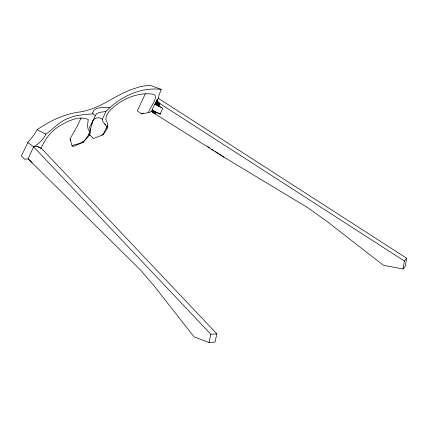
<?xml version="1.0" encoding="UTF-8"?>
<svg xmlns="http://www.w3.org/2000/svg" width="428" height="428" viewBox="0 0 428 428"><rect width="100%" height="100%" fill="white"/><g stroke="black" fill="none" stroke-linecap="round" stroke-linejoin="round"><path stroke-width="0.64" d="M40.874 148.928C44.448 139.721 50.739 131.674 59.037 126.255C67.244 121.338 78.848 115.18 88.254 119.583C87.922 123.462 86.461 127.485 89.281 131.064C89.891 133.627 88.072 135.842 86.504 137.623C83.942 143.583 77.19 143.685 71.974 145.648L70.053 138.865L77.147 126.33L81.074 118.037M145.354 93.673L137.345 110.868L141.422 113.853L148.65 112.634C148.564 108.84 161.147 95.123 152.288 94.064C136.944 92.25 121.424 99.248 110.542 109.836C107.514 113.04 104.02 117.973 107.086 122.296C109.151 126.506 106.08 131.792 102.8 134.349M157.119 99.986L157.59 101.457L159.393 103.218L158.162 105.887L159.323 103.169L157.584 105.523L158.718 102.683L157.06 105.144L158.194 102.185L156.611 104.753L157.755 101.687L156.241 104.368L157.418 101.211L155.958 103.988L155.696 103.303L157.103 100.013L157.755 101.687L159.981 103.624L158.783 106.23C154.438 105.042 155.792 100.682 158.36 98.328L158.82 95.781L161.206 89.372L150.816 85.509L147.2 85.547L140.582 86.515L130.166 89.95L122.44 93.358L111.66 99.152A223.341 71.872 -57.2 0 1 78.019 112.227C63.178 114.495 49.375 121.258 37.097 129.705L36.551 130.69A19.362 6.233 -57.2 0 1 28.162 141.877L21.4 155.931L24.615 159.253L28.093 158.836L32.105 162.373M152.389 111.788L153.074 112.457L154.321 111.098L155.423 111.847L155.204 114.003L224.005 157.188L307.63 207.607L327.249 221.629L383.36 265.242L403.032 269.025L405.273 266.211L406.6 258.191L158.36 98.328L157.531 100.131M107.733 126.453L107.824 125.655M71.974 145.648L72.653 146.611L83.166 142.374L89.211 135.446L90.565 132.343L89.736 127.699L89.907 126.11L91.827 123.344L95.391 115.597C96.771 111.676 102.576 112.254 105.887 111.515C119.942 96.84 140.507 86.879 161.206 89.372M403.032 269.025L404.358 261.005L406.6 258.191M158.783 106.23L159.393 103.218M95.391 115.597L93.042 113.762C85.274 114.774 77.227 114.597 69.882 117.716C60.273 120.691 53.709 128.512 45.898 134.189C43.282 139.549 38.788 143.899 33.625 146.804L28.093 158.836L140.892 270.464L154.759 286.723L194.061 336.868L209.003 342.491L210.854 334.268L33.625 146.804L27.622 142.406M33.625 146.804C36.771 146.05 40.168 146.965 42.383 149.335L216.857 333.877L215.006 342.1L209.003 342.491M89.58 134.467L93.277 138.592L101.907 135.211L103.169 134.339L106.551 127.598L105.978 125.495L102.95 121.782L102.324 119.262L105.887 111.515M106.438 128.293L106.214 128.839M92.892 120.37L90.158 130.353M153.358 110.825L152.93 112.334L155.204 114.003L156.043 112.184L155.423 111.847L154.048 113.222L153.074 112.457L153.871 110.708L152.93 112.334L152.068 111.35L152.518 109.975M91.827 123.344L92.528 121.375M153.047 110.451L152.539 111.959L153.181 110.868M155.958 103.988L157.194 100.762L155.776 103.635L157.087 100.361L155.696 103.303M152.839 110.098L152.25 111.633L152.898 110.51M88.821 134.478L89.142 133.68M152.512 110.306L152.068 111.35L152.796 110.028M152.074 110.964L152.047 111.275M152.491 110.049L152.004 111.13L152.48 110.194M107.241 127.844L107.54 127.191M153.401 112.735L154.321 111.098L153.529 112.832L154.845 111.483L154.048 113.222L154.61 113.613M155.739 103.656L156.562 101.869L154.722 104.175L151.983 110.135L160.104 114.233L160.773 113.388M160.104 114.233L162.843 108.279L154.722 104.175M154.556 113.581L155.423 111.847M153.952 113.153L154.845 111.483M93.085 120.348C94.989 117.331 99.724 116.924 102.324 119.262M89.211 135.446L89.703 134.761M103.629 133.884L103.977 133.531M152.427 110.681L151.223 111.644L148.65 112.634M82.759 141.994L83.289 141.572M102.736 134.745L101.907 135.211M103.234 134.146L103.539 133.964M82.845 142.556L83.251 142.321M82.625 142.096L81.561 142.599M141.422 113.853L143.182 113.169M210.854 334.268L216.857 333.877M109.755 107.268C104.539 108.107 94.759 106.085 92.742 112.409M37.129 146.622L39.553 147.339M37.097 129.705L45.898 134.189M159.981 103.624L404.358 261.005M207.88 146.579L209.549 147.676M211.769 149.137L213.438 150.233M215.107 151.335L224.005 157.188M40.799 148.035L41.377 148.441M104.796 124.056L105.577 124.906M70.053 138.865L70.952 140.448M90.249 129.711L90.538 130.754M106.326 126.249L106.508 126.939M92.769 112.607L93.042 113.762M89.281 131.064L89.377 131.979M160.693 113.308A3.745 1.439 24.7 0 1 156.771 112.548M161.752 107.385A3.745 1.439 24.7 0 1 159.51 106.593M157.242 99.735L155.717 103.014L157.242 99.735"/></g></svg>
